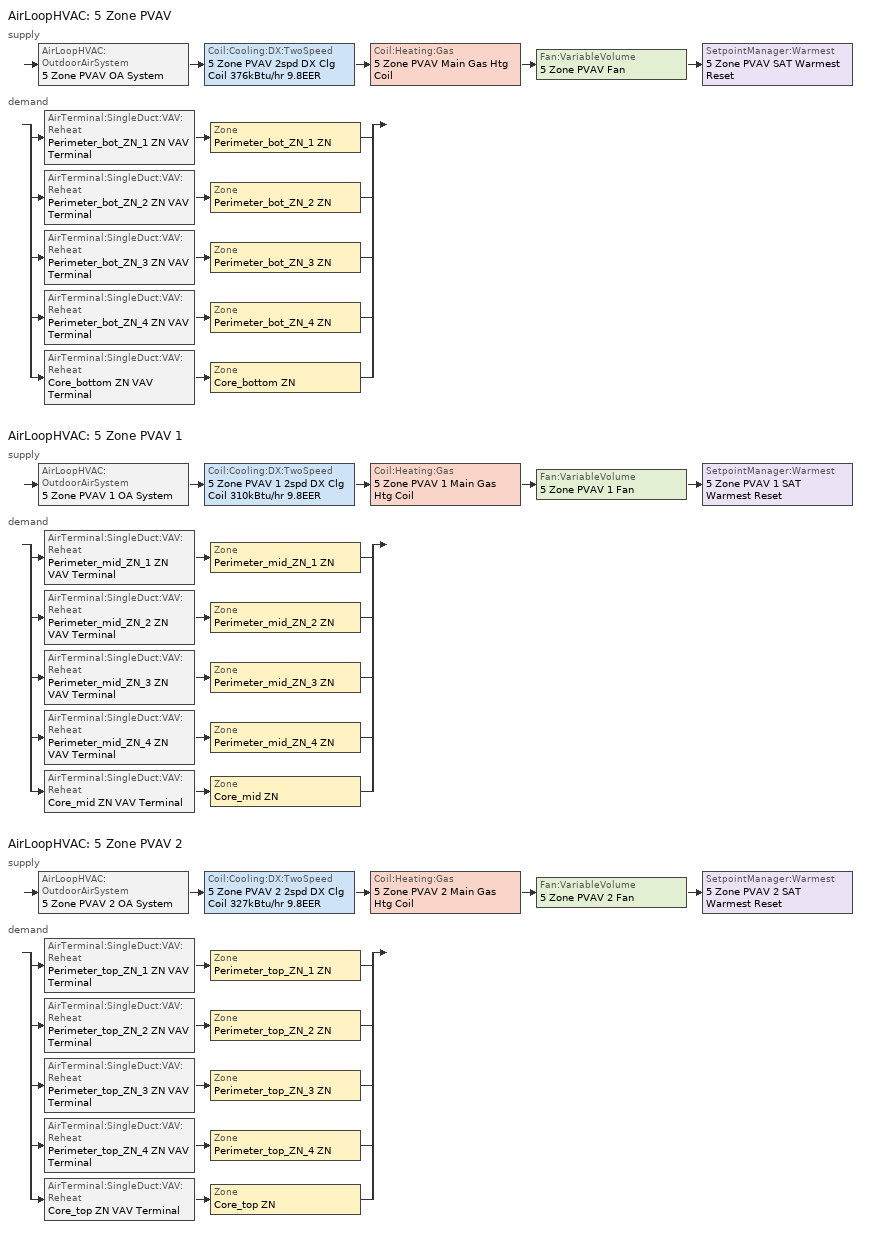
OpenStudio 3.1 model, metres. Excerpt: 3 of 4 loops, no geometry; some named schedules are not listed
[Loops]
AirLoopHVAC '5 Zone PVAV'
 supply: AirLoopHVAC:OutdoorAirSystem '5 Zone PVAV OA System' > Coil:Cooling:DX:TwoSpeed '5 Zone PVAV 2spd DX Clg Coil 376kBtu/hr 9.8EER' > Coil:Heating:Gas '5 Zone PVAV Main Gas Htg Coil' > Fan:VariableVolume '5 Zone PVAV Fan' > SetpointManager:Warmest '5 Zone PVAV SAT Warmest Reset'
 demand: split
  | AirTerminal:SingleDuct:VAV:Reheat 'Perimeter_bot_ZN_1 ZN VAV Terminal' > Zone 'Perimeter_bot_ZN_1 ZN'
  | AirTerminal:SingleDuct:VAV:Reheat 'Perimeter_bot_ZN_2 ZN VAV Terminal' > Zone 'Perimeter_bot_ZN_2 ZN'
  | AirTerminal:SingleDuct:VAV:Reheat 'Perimeter_bot_ZN_3 ZN VAV Terminal' > Zone 'Perimeter_bot_ZN_3 ZN'
  | AirTerminal:SingleDuct:VAV:Reheat 'Perimeter_bot_ZN_4 ZN VAV Terminal' > Zone 'Perimeter_bot_ZN_4 ZN'
  | AirTerminal:SingleDuct:VAV:Reheat 'Core_bottom ZN VAV Terminal' > Zone 'Core_bottom ZN'
AirLoopHVAC '5 Zone PVAV 1'
 supply: AirLoopHVAC:OutdoorAirSystem '5 Zone PVAV 1 OA System' > Coil:Cooling:DX:TwoSpeed '5 Zone PVAV 1 2spd DX Clg Coil 310kBtu/hr 9.8EER' > Coil:Heating:Gas '5 Zone PVAV 1 Main Gas Htg Coil' > Fan:VariableVolume '5 Zone PVAV 1 Fan' > SetpointManager:Warmest '5 Zone PVAV 1 SAT Warmest Reset'
 demand: split
  | AirTerminal:SingleDuct:VAV:Reheat 'Perimeter_mid_ZN_1 ZN VAV Terminal' > Zone 'Perimeter_mid_ZN_1 ZN'
  | AirTerminal:SingleDuct:VAV:Reheat 'Perimeter_mid_ZN_2 ZN VAV Terminal' > Zone 'Perimeter_mid_ZN_2 ZN'
  | AirTerminal:SingleDuct:VAV:Reheat 'Perimeter_mid_ZN_3 ZN VAV Terminal' > Zone 'Perimeter_mid_ZN_3 ZN'
  | AirTerminal:SingleDuct:VAV:Reheat 'Perimeter_mid_ZN_4 ZN VAV Terminal' > Zone 'Perimeter_mid_ZN_4 ZN'
  | AirTerminal:SingleDuct:VAV:Reheat 'Core_mid ZN VAV Terminal' > Zone 'Core_mid ZN'
AirLoopHVAC '5 Zone PVAV 2'
 supply: AirLoopHVAC:OutdoorAirSystem '5 Zone PVAV 2 OA System' > Coil:Cooling:DX:TwoSpeed '5 Zone PVAV 2 2spd DX Clg Coil 327kBtu/hr 9.8EER' > Coil:Heating:Gas '5 Zone PVAV 2 Main Gas Htg Coil' > Fan:VariableVolume '5 Zone PVAV 2 Fan' > SetpointManager:Warmest '5 Zone PVAV 2 SAT Warmest Reset'
 demand: split
  | AirTerminal:SingleDuct:VAV:Reheat 'Perimeter_top_ZN_1 ZN VAV Terminal' > Zone 'Perimeter_top_ZN_1 ZN'
  | AirTerminal:SingleDuct:VAV:Reheat 'Perimeter_top_ZN_2 ZN VAV Terminal' > Zone 'Perimeter_top_ZN_2 ZN'
  | AirTerminal:SingleDuct:VAV:Reheat 'Perimeter_top_ZN_3 ZN VAV Terminal' > Zone 'Perimeter_top_ZN_3 ZN'
  | AirTerminal:SingleDuct:VAV:Reheat 'Perimeter_top_ZN_4 ZN VAV Terminal' > Zone 'Perimeter_top_ZN_4 ZN'
  | AirTerminal:SingleDuct:VAV:Reheat 'Core_top ZN VAV Terminal' > Zone 'Core_top ZN'
[Sizing:Zone] Zone Cooling Design Supply Air Temperature Input Method=SupplyAirTemperature; Zone Cooling Design Supply Air Temperature Difference {deltaC}=11.11; Zone Heating Design Supply Air Temperature Input Method=SupplyAirTemperature; Zone Heating Design Supply Air Temperature Difference {deltaC}=11.11; Zone Cooling Design Supply Air Humidity Ratio {kg-H2O/kg-air}=0.0085; Zone Heating Design Supply Air Humidity Ratio {kg-H2O/kg-air}=0.008; Cooling Design Air Flow Method=DesignDay; Heating Design Air Flow Method=DesignDay; Account for Dedicated Outdoor Air System=No; Dedicated Outdoor Air System Control Strategy=NeutralSupplyAir; Dedicated Outdoor Air Low Setpoint Temperature for Design {C}=autosize; Dedicated Outdoor Air High Setpoint Temperature for Design {C}=autosize
Name | Zone Cooling Design Supply Air Temperature {C} | Zone Heating Design Supply Air Temperature {C}
Core_mid ZN; Core_top ZN; Perimeter_bot_ZN_1 ZN; Perimeter_bot_ZN_2 ZN; Perimeter_bot_ZN_3 ZN; Perimeter_bot_ZN_4 ZN; Perimeter_mid_ZN_1 ZN; Perimeter_mid_ZN_2 ZN; Perimeter_mid_ZN_3 ZN; Perimeter_mid_ZN_4 ZN; Perimeter_top_ZN_1 ZN; Perimeter_top_ZN_2 ZN; Perimeter_top_ZN_3 ZN; Perimeter_top_ZN_4 ZN | 12.7778 | 50
FirstFloor_Plenum ZN; MidFloor_Plenum ZN; TopFloor_Plenum ZN | 14 | 40
[Zone equipment]
Core_bottom ZN: Core_bottom ZN VAV Terminal
Core_mid ZN: Core_mid ZN VAV Terminal
Core_top ZN: Core_top ZN VAV Terminal
Perimeter_bot_ZN_1 ZN: Perimeter_bot_ZN_1 ZN VAV Terminal
Perimeter_bot_ZN_2 ZN: Perimeter_bot_ZN_2 ZN VAV Terminal
Perimeter_bot_ZN_3 ZN: Perimeter_bot_ZN_3 ZN VAV Terminal
Perimeter_bot_ZN_4 ZN: Perimeter_bot_ZN_4 ZN VAV Terminal
Perimeter_mid_ZN_1 ZN: Perimeter_mid_ZN_1 ZN VAV Terminal
Perimeter_mid_ZN_2 ZN: Perimeter_mid_ZN_2 ZN VAV Terminal
Perimeter_mid_ZN_3 ZN: Perimeter_mid_ZN_3 ZN VAV Terminal
Perimeter_mid_ZN_4 ZN: Perimeter_mid_ZN_4 ZN VAV Terminal
Perimeter_top_ZN_1 ZN: Perimeter_top_ZN_1 ZN VAV Terminal
Perimeter_top_ZN_2 ZN: Perimeter_top_ZN_2 ZN VAV Terminal
Perimeter_top_ZN_3 ZN: Perimeter_top_ZN_3 ZN VAV Terminal
Perimeter_top_ZN_4 ZN: Perimeter_top_ZN_4 ZN VAV Terminal
[AirLoopHVAC] Availability Schedule=OfficeMedium HVACOperationSchd; Design Supply Air Flow Rate {m3/s}=autosize; Design Return Air Flow Fraction of Supply Air Flow=1
5 Zone PVAV; 5 Zone PVAV 1; 5 Zone PVAV 2
[Sizing:System] Type of Load to Size On=Sensible; Design Outdoor Air Flow Rate {m3/s}=1.19517; Central Heating Maximum System Air Flow Ratio=0.3; Preheat Design Temperature {C}=7.22222; Preheat Design Humidity Ratio {kg-H2O/kg-Air}=0.008; Precool Design Temperature {C}=12.7778; Precool Design Humidity Ratio {kg-H2O/kg-Air}=0.008; Central Cooling Design Supply Air Temperature {C}=12.7778; Central Heating Design Supply Air Temperature {C}=12.7778; Sizing Option=Coincident; 100% Outdoor Air in Cooling=No; 100% Outdoor Air in Heating=No; Central Cooling Design Supply Air Humidity Ratio {kg-H2O/kg-Air}=0.0085; Central Heating Design Supply Air Humidity Ratio {kg-H2O/kg-Air}=0.008; Cooling Design Air Flow Method=DesignDay; Cooling Design Air Flow Rate {m3/s}=0; Heating Design Air Flow Method=DesignDay; Heating Design Air Flow Rate {m3/s}=0; System Outdoor Air Method=ZoneSum; Zone Maximum Outdoor Air Fraction=1; Cooling Supply Air Flow Rate Per Floor Area {m3/s-m2}=0.00996765; Cooling Fraction of Autosized Cooling Supply Air Flow Rate=1; Cooling Supply Air Flow Rate Per Unit Cooling Capacity {m3/s-W}=3.94755e-05; Heating Supply Air Flow Rate Per Floor Area {m3/s-m2}=0.00996765; Heating Fraction of Autosized Heating Supply Air Flow Rate=1; Heating Fraction of Autosized Cooling Supply Air Flow Rate=1; Heating Supply Air Flow Rate Per Unit Heating Capacity {m3/s-W}=3.15882e-05; Cooling Design Capacity Method=CoolingDesignCapacity; Cooling Design Capacity {W}=autosize; Cooling Design Capacity Per Floor Area {W/m2}=234.7; Fraction of Autosized Cooling Design Capacity=1; Heating Design Capacity Method=HeatingDesignCapacity; Heating Design Capacity {W}=autosize; Heating Design Capacity Per Floor Area {W/m2}=157; Fraction of Autosized Heating Design Capacity=1; Central Cooling Capacity Control Method=OnOff
5 Zone PVAV; 5 Zone PVAV 1; 5 Zone PVAV 2
[Fan:VariableVolume] Availability Schedule=Always On Discrete; Pressure Rise {Pa}=1389.92; Maximum Flow Rate {m3/s}=Autosize; Fan Power Minimum Flow Rate Input Method=Fraction; Fan Power Minimum Flow Fraction=0.25; Fan Power Minimum Air Flow Rate {m3/s}=0; Motor In Airstream Fraction=1; Fan Power Coefficient 1=0.04076; Fan Power Coefficient 2=0.0881; Fan Power Coefficient 3=-0.0729; Fan Power Coefficient 4=0.9437; Fan Power Coefficient 5=0
Name | Fan Total Efficiency | Motor Efficiency
5 Zone PVAV Fan | 0.6045 | 0.93
5 Zone PVAV 1 Fan; 5 Zone PVAV 2 Fan | 0.6006 | 0.924
[Coil:Heating:Gas] Availability Schedule=Always On Discrete; Gas Burner Efficiency=0.8; Nominal Capacity {W}=AutoSize; Parasitic Electric Load {W}=0; Parasitic Gas Load {W}=0
5 Zone PVAV Main Gas Htg Coil; 5 Zone PVAV 1 Main Gas Htg Coil; 5 Zone PVAV 2 Main Gas Htg Coil
[Coil:Cooling:DX:TwoSpeed] Availability Schedule=Always On Discrete; Rated High Speed Total Cooling Capacity {W}=Autosize; Rated High Speed Sensible Heat Ratio=Autosize; Rated High Speed COP {W/W}=3.39929; Rated High Speed Air Flow Rate {m3/s}=Autosize; Unit Internal Static Air Pressure {Pa}=773.3; Total Cooling Capacity Function of Temperature Curve=PSZ-AC_CoolCLennoxStandard10Ton_TGA120S2B_CapFT; Total Cooling Capacity Function of Flow Fraction Curve=AHU-1_CoolCStandard10Ton_CapFF; Energy Input Ratio Function of Temperature Curve=PSZ-AC_CoolCStandard10Ton_EIRFT; Energy Input Ratio Function of Flow Fraction Curve=CoolCLennoxStandard10Ton_TGA120S2B_EIRFFF; Part Load Fraction Correlation Curve=PSZ-AC_CoolCLennoxStandard10Ton_TGA120S2B_PLR; Rated Low Speed Total Cooling Capacity {W}=Autosize; Rated Low Speed Sensible Heat Ratio=0.69; Rated Low Speed COP {W/W}=3.39929; Low Speed Total Cooling Capacity Function of Temperature Curve=PSZ-AC_CoolCLennoxStandard10Ton_TGA120S2B_CapFT; Low Speed Energy Input Ratio Function of Temperature Curve=PSZ-AC_CoolCStandard10Ton_EIRFT; Condenser Type=AirCooled; Minimum Outdoor Dry-Bulb Temperature for Compressor Operation {C}=-25; High Speed Evaporative Condenser Effectiveness=0; High Speed Evaporative Condenser Air Flow Rate {m3/s}=Autosize; High Speed Evaporative Condenser Pump Rated Power Consumption {W}=Autosize; Low Speed Evaporative Condenser Effectiveness=0; Low Speed Evaporative Condenser Air Flow Rate {m3/s}=Autosize; Low Speed Evaporative Condenser Pump Rated Power Consumption {W}=Autosize; Basin Heater Capacity {W/K}=10; Basin Heater Setpoint Temperature {C}=2
5 Zone PVAV 2spd DX Clg Coil 376kBtu/hr 9.8EER; 5 Zone PVAV 1 2spd DX Clg Coil 310kBtu/hr 9.8EER; 5 Zone PVAV 2 2spd DX Clg Coil 327kBtu/hr 9.8EER
[Controller:OutdoorAir] Minimum Outdoor Air Flow Rate {m3/s}=0; Maximum Outdoor Air Flow Rate {m3/s}=Autosize; Economizer Control Type=DifferentialDryBulb; Economizer Control Action Type=ModulateFlow; Lockout Type=LockoutWithHeating; Minimum Limit Type=FixedMinimum; Minimum Outdoor Air Schedule=OfficeMedium MinOA_MotorizedDamper_Sched; High Humidity Control=No; Heat Recovery Bypass Control Type=BypassWhenWithinEconomizerLimits
Name | Controller Mechanical Ventilation
Controller Outdoor Air 1 | 5 Zone PVAV Ventilation Controller
Controller Outdoor Air 2 | 5 Zone PVAV 1 Ventilation Controller
Controller Outdoor Air 3 | 5 Zone PVAV 2 Ventilation Controller
[Controller:MechanicalVentilation] Availability Schedule=OfficeMedium MinOA_MotorizedDamper_Sched; System Outdoor Air Method=VentilationRateProcedure
5 Zone PVAV Ventilation Controller; 5 Zone PVAV 1 Ventilation Controller; 5 Zone PVAV 2 Ventilation Controller
[AirLoopHVAC:OutdoorAirSystem]
Name | Controller
5 Zone PVAV OA System | Controller Outdoor Air 1
5 Zone PVAV 1 OA System | Controller Outdoor Air 2
5 Zone PVAV 2 OA System | Controller Outdoor Air 3
[AvailabilityManager:NightCycle] Applicability Schedule=Always On Discrete; Control Type=CycleOnAny; Thermostat Tolerance {deltaC}=1; Cycling Run Time {s}=1800
Availability Manager Night Cycle 1; Availability Manager Night Cycle 2; Availability Manager Night Cycle 3
[Coil:Heating:Electric] Availability Schedule=Always On Discrete; Efficiency=1
Perimeter_bot_ZN_1 ZN Electric Reheat Coil; Perimeter_bot_ZN_2 ZN Electric Reheat Coil; Perimeter_bot_ZN_3 ZN Electric Reheat Coil; Perimeter_bot_ZN_4 ZN Electric Reheat Coil; Core_bottom ZN Electric Reheat Coil; Perimeter_mid_ZN_1 ZN Electric Reheat Coil; Perimeter_mid_ZN_2 ZN Electric Reheat Coil; Perimeter_mid_ZN_3 ZN Electric Reheat Coil; Perimeter_mid_ZN_4 ZN Electric Reheat Coil; Core_mid ZN Electric Reheat Coil; Perimeter_top_ZN_1 ZN Electric Reheat Coil; Perimeter_top_ZN_2 ZN Electric Reheat Coil; Perimeter_top_ZN_3 ZN Electric Reheat Coil; Perimeter_top_ZN_4 ZN Electric Reheat Coil; Core_top ZN Electric Reheat Coil
[AirTerminal:SingleDuct:VAV:Reheat] Availability Schedule=Always On Discrete; Maximum Air Flow Rate {m3/s}=AutoSize; Zone Minimum Air Flow Input Method=Constant; Fixed Minimum Air Flow Rate {m3/s}=0; Maximum Hot Water or Steam Flow Rate {m3/s}=AutoSize; Minimum Hot Water or Steam Flow Rate {m3/s}=0; Convergence Tolerance=0.001; Damper Heating Action=Normal; Maximum Flow per Zone Floor Area During Reheat {m3/s-m2}=AutoSize; Maximum Flow Fraction During Reheat=AutoSize; Maximum Reheat Air Temperature {C}=50; Control For Outdoor Air=No
Name | Constant Minimum Air Flow Fraction | Reheat Coil
Perimeter_bot_ZN_1 ZN VAV Terminal | 0.202681 | Perimeter_bot_ZN_1 ZN Electric Reheat Coil
Perimeter_bot_ZN_2 ZN VAV Terminal | 0.2 | Perimeter_bot_ZN_2 ZN Electric Reheat Coil
Perimeter_bot_ZN_3 ZN VAV Terminal | 0.300661 | Perimeter_bot_ZN_3 ZN Electric Reheat Coil
Perimeter_bot_ZN_4 ZN VAV Terminal | 0.2 | Perimeter_bot_ZN_4 ZN Electric Reheat Coil
Core_bottom ZN VAV Terminal | 0.214608 | Core_bottom ZN Electric Reheat Coil
Perimeter_mid_ZN_1 ZN VAV Terminal | 0.210789 | Perimeter_mid_ZN_1 ZN Electric Reheat Coil
Perimeter_mid_ZN_2 ZN VAV Terminal | 0.210789 | Perimeter_mid_ZN_2 ZN Electric Reheat Coil
Perimeter_mid_ZN_3 ZN VAV Terminal | 0.210789 | Perimeter_mid_ZN_3 ZN Electric Reheat Coil
Perimeter_mid_ZN_4 ZN VAV Terminal | 0.210789 | Perimeter_mid_ZN_4 ZN Electric Reheat Coil
Core_mid ZN VAV Terminal | 0.210789 | Core_mid ZN Electric Reheat Coil
Perimeter_top_ZN_1 ZN VAV Terminal | 0.20642 | Perimeter_top_ZN_1 ZN Electric Reheat Coil
Perimeter_top_ZN_2 ZN VAV Terminal | 0.20642 | Perimeter_top_ZN_2 ZN Electric Reheat Coil
Perimeter_top_ZN_3 ZN VAV Terminal | 0.20642 | Perimeter_top_ZN_3 ZN Electric Reheat Coil
Perimeter_top_ZN_4 ZN VAV Terminal | 0.20642 | Perimeter_top_ZN_4 ZN Electric Reheat Coil
Core_top ZN VAV Terminal | 0.20642 | Core_top ZN Electric Reheat Coil
[AirLoopHVAC:ReturnPlenum]
Name | ThermalZone
Air Loop HVAC Return Plenum 1 | FirstFloor_Plenum ZN
Air Loop HVAC Return Plenum 2 | MidFloor_Plenum ZN
Air Loop HVAC Return Plenum 3 | TopFloor_Plenum ZN
[EnergyManagementSystem:Sensor]
Name | Output Variable or Output Meter | Output Variable or Output Meter Index Key
Facility_Int_LTG | InteriorLights:Electricity
OAT; OAT_1; OAT_2 | Site Outdoor Air Drybulb Temperature | Environment
[EnergyManagementSystem:Program]
Transformer_Load_Prog: SET Wired_LTG = Facility_Int_LTG*0.0281
SYS5ZonePVAVOptimumStartProg0: IF DaylightSavings==0 && DayOfWeek>1 && Hour==5 && OAT<23.9 && OAT>1.7; SET SYS5ZonePVAVClgSch0 = 29.4; SET SYS5ZonePVAVHtgSch0 = 15.6; ELSEIF DaylightSavings==0 && DayOfWeek==1 && Hour==7 && OAT<23.9 && OAT>1.7; SET SYS5ZonePVAVClgSch0 = 29.4; SET SYS5ZonePVAVHtgSch0 = 15.6; ELSEIF DaylightSavings==1 && DayOfWeek>1 && Hour==4 && OAT<23.9 && OAT>1.7; SET SYS5ZonePVAVClgSch0 = 29.4; SET SYS5ZonePVAVHtgSch0 = 15.6; ELSEIF DaylightSavings==1 && DayOfWeek==1 && Hour==6 && OAT<23.9 && OAT>1.7; SET SYS5ZonePVAVClgSch0 = 29.4; SET SYS5ZonePVAVHtgSch0 = 15.6; ELSE; SET SYS5ZonePVAVClgSch0 = NULL; SET SYS5ZonePVAVHtgSch0 = NULL; ENDIF
SYS5ZonePVAV1OptimumStartProg0: IF DaylightSavings==0 && DayOfWeek>1 && Hour==5 && OAT_1<23.9 && OAT_1>1.7; SET SYS5ZonePVAV1ClgSch0 = 29.4; SET SYS5ZonePVAV1HtgSch0 = 15.6; ELSEIF DaylightSavings==0 && DayOfWeek==1 && Hour==7 && OAT_1<23.9 && OAT_1>1.7; SET SYS5ZonePVAV1ClgSch0 = 29.4; SET SYS5ZonePVAV1HtgSch0 = 15.6; ELSEIF DaylightSavings==1 && DayOfWeek>1 && Hour==4 && OAT_1<23.9 && OAT_1>1.7; SET SYS5ZonePVAV1ClgSch0 = 29.4; SET SYS5ZonePVAV1HtgSch0 = 15.6; ELSEIF DaylightSavings==1 && DayOfWeek==1 && Hour==6 && OAT_1<23.9 && OAT_1>1.7; SET SYS5ZonePVAV1ClgSch0 = 29.4; SET SYS5ZonePVAV1HtgSch0 = 15.6; ELSE; SET SYS5ZonePVAV1ClgSch0 = NULL; SET SYS5ZonePVAV1HtgSch0 = NULL; ENDIF
SYS5ZonePVAV2OptimumStartProg0: IF DaylightSavings==0 && DayOfWeek>1 && Hour==5 && OAT_2<23.9 && OAT_2>1.7; SET SYS5ZonePVAV2ClgSch0 = 29.4; SET SYS5ZonePVAV2HtgSch0 = 15.6; ELSEIF DaylightSavings==0 && DayOfWeek==1 && Hour==7 && OAT_2<23.9 && OAT_2>1.7; SET SYS5ZonePVAV2ClgSch0 = 29.4; SET SYS5ZonePVAV2HtgSch0 = 15.6; ELSEIF DaylightSavings==1 && DayOfWeek>1 && Hour==4 && OAT_2<23.9 && OAT_2>1.7; SET SYS5ZonePVAV2ClgSch0 = 29.4; SET SYS5ZonePVAV2HtgSch0 = 15.6; ELSEIF DaylightSavings==1 && DayOfWeek==1 && Hour==6 && OAT_2<23.9 && OAT_2>1.7; SET SYS5ZonePVAV2ClgSch0 = 29.4; SET SYS5ZonePVAV2HtgSch0 = 15.6; ELSE; SET SYS5ZonePVAV2ClgSch0 = NULL; SET SYS5ZonePVAV2HtgSch0 = NULL; ENDIF
[EnergyManagementSystem:ProgramCallingManager]
Transformer_Load_Prog_Manager: AfterPredictorAfterHVACManagers; Transformer_Load_Prog
SYS5ZonePVAVOptimumStartCallingManager0: BeginTimestepBeforePredictor; SYS5ZonePVAVOptimumStartProg0
SYS5ZonePVAV1OptimumStartCallingManager0: BeginTimestepBeforePredictor; SYS5ZonePVAV1OptimumStartProg0
SYS5ZonePVAV2OptimumStartCallingManager0: BeginTimestepBeforePredictor; SYS5ZonePVAV2OptimumStartProg0
[EnergyManagementSystem:OutputVariable]
Wired_LTG: EMS Variable=Wired_LTG; Type of Data in Variable=Summed; Update Frequency=ZoneTimeStep; Units=J
[ElectricLoadCenter:Transformer]
Transformer_1: Availability Schedule=Always On Discrete; Transformer Usage=PowerInFromGrid; Rated Capacity {VA}=45000; Phase=3; Conductor Material=Aluminum; Full Load Temperature Rise {C}=150; Fraction of Eddy Current Losses=0.1; Performance Input Method=NominalEfficiency; Nameplate Efficiency=0.977; Per Unit Load for Nameplate Efficiency=0.35; Reference Temperature for Nameplate Efficiency {C}=75; Consider Transformer Loss for Utility Cost=Yes; Meter Name 1=Wired_LTG_Electricity; Meter Name 2=Wired_Int_EQUIP
[SetpointManager:Warmest] Control Variable=Temperature; Minimum Setpoint Temperature {C}=12.7778; Maximum Setpoint Temperature {C}=15.5556; Strategy=MaximumTemperature
Name | Setpoint Node or NodeList
5 Zone PVAV SAT Warmest Reset | 5 Zone PVAV Supply Outlet Node
5 Zone PVAV 1 SAT Warmest Reset | 5 Zone PVAV 1 Supply Outlet Node
5 Zone PVAV 2 SAT Warmest Reset | 5 Zone PVAV 2 Supply Outlet Node
[EnergyManagementSystem:Actuator] Actuated Component Type=Schedule:Year; Actuated Component Control Type=Schedule Value
Name | Actuated Component
SYS5ZonePVAVHtgSch0; SYS5ZonePVAV1HtgSch0; SYS5ZonePVAV2HtgSch0 | OfficeMedium HTGSETP_SCH_PACU_VAV_bot
SYS5ZonePVAVClgSch0; SYS5ZonePVAV1ClgSch0; SYS5ZonePVAV2ClgSch0 | OfficeMedium CLGSETP_SCH_NO_SETBACK
[Schedule:Constant]
Always On Discrete: Value=1
[Schedule:Ruleset]
Name | Default Day Schedule | Summer Design Day Schedule | Winter Design Day Schedule
OfficeMedium HTGSETP_SCH_PACU_VAV_bot | OfficeMedium HTGSETP_SCH_PACU_VAV_bot Default | OfficeMedium HTGSETP_SCH_PACU_VAV_bot Summer Design Day | OfficeMedium HTGSETP_SCH_PACU_VAV_bot Winter Design Day
OfficeMedium CLGSETP_SCH_NO_SETBACK | OfficeMedium CLGSETP_SCH_NO_SETBACK Default | OfficeMedium CLGSETP_SCH_NO_SETBACK Summer Design Day | OfficeMedium CLGSETP_SCH_NO_SETBACK Winter Design Day
OfficeMedium HVACOperationSchd | OfficeMedium HVACOperationSchd Default | OfficeMedium HVACOperationSchd Summer Design Day | OfficeMedium HVACOperationSchd Winter Design Day
OfficeMedium MinOA_MotorizedDamper_Sched | OfficeMedium MinOA_MotorizedDamper_Sched Default | OfficeMedium MinOA_MotorizedDamper_Sched Summer Design Day | OfficeMedium MinOA_MotorizedDamper_Sched Winter Design Day
[Schedule:Day]
OfficeMedium HTGSETP_SCH_PACU_VAV_bot Default; OfficeMedium HTGSETP_SCH_PACU_VAV_bot Summer Design Day: 24, 0, 15.6
OfficeMedium HTGSETP_SCH_PACU_VAV_bot Winter Design Day: 5, 0, 15.6, 6, 0, 17.6, 7, 0, 19.6, 22, 0, 21, 24, 0, 15.6
OfficeMedium HVACOperationSchd Default; OfficeMedium MinOA_MotorizedDamper_Sched Default: 24, 0, 0
OfficeMedium HVACOperationSchd Summer Design Day; OfficeMedium HVACOperationSchd SmrDsn|Wkdy Day: 6, 0, 0, 22, 0, 1, 24, 0, 0
OfficeMedium HVACOperationSchd Winter Design Day; OfficeMedium HVACOperationSchd WntrDsn|Sat Day: 6, 0, 0, 18, 0, 1, 24, 0, 0
OfficeMedium MinOA_MotorizedDamper_Sched Summer Design Day; OfficeMedium MinOA_MotorizedDamper_Sched SmrDsn|Wkdy Day: 7, 0, 0, 22, 0, 1, 24, 0, 0
OfficeMedium MinOA_MotorizedDamper_Sched Winter Design Day; OfficeMedium MinOA_MotorizedDamper_Sched WntrDsn|Sat Day: 7, 0, 0, 18, 0, 1, 24, 0, 0
[Schedule:Rule] Date Specification Type=DateRange; Start Month=1; Start Day=1; End Month=12; End Day=31
Name | Schedule Ruleset | Rule Order | Day Schedule | Apply Monday | Apply Tuesday | Apply Wednesday | Apply Thursday | Apply Friday | Apply Saturday
Schedule Rule 15 | OfficeMedium HVACOperationSchd | 1 | OfficeMedium HVACOperationSchd SmrDsn|Wkdy Day | Yes | Yes | Yes | Yes | Yes
Schedule Rule 16 | OfficeMedium HVACOperationSchd | 0 | OfficeMedium HVACOperationSchd WntrDsn|Sat Day |  |  |  |  |  | Yes
Schedule Rule 17 | OfficeMedium MinOA_MotorizedDamper_Sched | 1 | OfficeMedium MinOA_MotorizedDamper_Sched SmrDsn|Wkdy Day | Yes | Yes | Yes | Yes | Yes
Schedule Rule 18 | OfficeMedium MinOA_MotorizedDamper_Sched | 0 | OfficeMedium MinOA_MotorizedDamper_Sched WntrDsn|Sat Day |  |  |  |  |  | Yes
[Curve:Biquadratic] Minimum Value of x=17; Maximum Value of x=22; Minimum Value of y=29; Maximum Value of y=46
Name | Coefficient1 Constant | Coefficient2 x | Coefficient3 x**2 | Coefficient4 y | Coefficient5 y**2 | Coefficient6 x*y
PSZ-AC_CoolCLennoxStandard10Ton_TGA120S2B_CapFT | 0.42415 | 0.04426 | -0.00042 | 0.00333 | -8e-05 | -0.00021
PSZ-AC_CoolCStandard10Ton_EIRFT | 1.23649 | -0.02431 | 0.00057 | -0.01434 | 0.00063 | -0.00038
[Curve:Quadratic]
Name | Coefficient1 Constant | Coefficient2 x | Coefficient3 x**2 | Minimum Value of x | Maximum Value of x
AHU-1_CoolCStandard10Ton_CapFF | 0.77136 | 0.34053 | -0.11088 | 0.75918 | 1.13877
CoolCLennoxStandard10Ton_TGA120S2B_EIRFFF | 1.2055 | -0.32953 | 0.12308 | 0.75918 | 1.13877
PSZ-AC_CoolCLennoxStandard10Ton_TGA120S2B_PLR | 0.771 | 0.229 | 0 | 0 | 1
